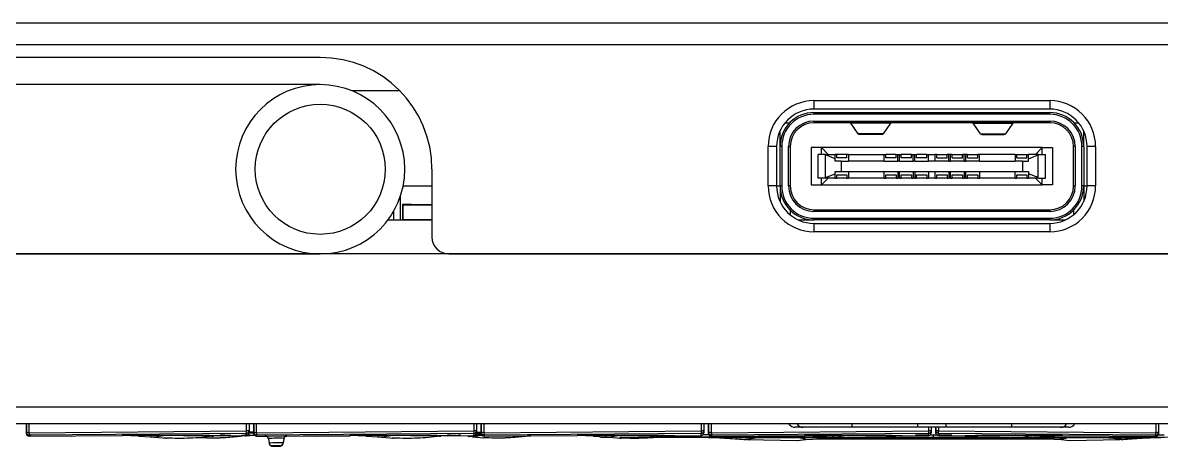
# Model space of a CAD drawing. Header units: millimetres. Extents: x 340 to 481, y 493 to 586.
# Drawn here: x 372.98 to 406.5, y 573.71 to 586.17 of the extents above; entities that cross this region are included whole.
import ezdxf

# ---------------------------------------------------------------- set-up
doc = ezdxf.new("R2010")
doc.units = ezdxf.units.MM

msp = doc.modelspace()

# ---------------------------------------------------------------- linework, layer by layer
at = {"color": 7, "linetype": 'Continuous', "lineweight": 25}
for p, q in [((366.407, 586.167), (433.085, 586.167)), ((433.085, 585.517), (366.407, 585.517)), ((381.74, 585.147), (369.098, 585.147)), ((381.74, 584.347), (369.098, 584.347)), ((396.276, 583.877), (403.216, 583.877)), ((396.276, 583.877), (396.276, 583.627)), ((403.216, 583.877), (403.216, 583.627)), ((403.216, 583.627), (396.276, 583.627)), ((396.276, 583.477), (396.276, 583.527)), ((396.276, 583.527), (403.216, 583.527)), ((403.216, 583.477), (403.216, 583.527)), ((395.428, 583.227), (395.562, 583.227)), ((403.216, 583.477), (396.276, 583.477)), ((396.276, 583.277), (403.216, 583.277)), ((396.276, 583.277), (396.276, 583.227)), ((403.216, 583.227), (396.276, 583.227)), ((398.53, 583.216), (397.362, 583.216)), ((397.579, 582.904), (397.362, 583.216)), ((398.53, 583.216), (398.314, 582.904)), ((400.962, 583.216), (402.13, 583.216)), ((401.179, 582.904), (400.962, 583.216)), ((402.13, 583.216), (401.914, 582.904)), ((403.216, 583.277), (403.216, 583.227)), ((403.93, 583.227), (404.065, 583.227)), ((395.276, 582.527), (395.276, 582.985)), ((398.314, 582.904), (397.579, 582.904)), ((398.279, 582.879), (397.614, 582.879)), ((401.179, 582.904), (401.914, 582.904)), ((401.214, 582.879), (401.879, 582.879)), ((404.216, 582.527), (404.216, 582.985)), ((394.926, 581.367), (394.926, 582.527)), ((395.176, 582.527), (394.926, 582.527)), ((395.176, 582.527), (395.176, 581.367)), ((395.326, 582.527), (395.276, 582.527)), ((395.276, 581.367), (395.276, 582.527)), ((395.326, 582.527), (395.326, 581.367)), ((395.526, 581.367), (395.526, 582.527)), ((395.526, 582.527), (395.576, 582.527)), ((395.576, 582.527), (395.576, 581.367)), ((403.966, 582.527), (403.916, 582.527)), ((403.916, 581.367), (403.916, 582.527)), ((403.966, 582.527), (403.966, 581.367)), ((404.166, 581.367), (404.166, 582.527)), ((404.216, 582.527), (404.166, 582.527)), ((404.216, 582.527), (404.216, 581.367)), ((404.316, 581.367), (404.316, 582.527)), ((404.566, 582.527), (404.316, 582.527)), ((404.566, 582.527), (404.566, 581.367)), ((396.196, 582.497), (396.196, 581.397)), ((396.496, 582.497), (396.196, 582.497)), ((396.396, 581.597), (396.396, 582.297)), ((396.611, 582.297), (396.396, 582.297)), ((396.496, 582.497), (396.696, 582.297)), ((402.996, 582.497), (396.496, 582.497)), ((396.496, 582.297), (396.496, 582.497)), ((396.618, 582.281), (396.611, 582.297)), ((396.611, 582.297), (396.896, 582.297)), ((396.618, 581.613), (396.618, 582.281)), ((396.896, 582.169), (396.618, 582.281)), ((396.896, 582.169), (396.896, 582.297)), ((396.946, 582.297), (396.896, 582.297)), ((396.896, 582.097), (396.896, 582.169)), ((396.946, 582.197), (396.946, 582.297)), ((397.246, 582.297), (396.946, 582.297)), ((397.246, 582.197), (396.946, 582.197)), ((397.246, 582.197), (397.246, 582.297)), ((397.296, 582.297), (397.246, 582.297)), ((397.296, 582.297), (397.296, 582.097)), ((397.296, 582.297), (398.346, 582.297)), ((398.346, 582.097), (398.346, 582.297)), ((398.346, 582.297), (398.396, 582.297)), ((398.396, 582.197), (398.396, 582.297)), ((398.696, 582.297), (398.396, 582.297)), ((398.696, 582.197), (398.396, 582.197)), ((398.696, 582.297), (398.746, 582.297)), ((398.696, 582.197), (398.696, 582.297)), ((398.746, 582.097), (398.746, 582.297)), ((398.746, 582.297), (398.796, 582.297)), ((398.796, 582.097), (398.796, 582.297)), ((398.796, 582.297), (398.846, 582.297)), ((398.846, 582.197), (398.846, 582.297)), ((399.146, 582.297), (398.846, 582.297)), ((399.146, 582.197), (398.846, 582.197)), ((399.146, 582.297), (399.196, 582.297)), ((399.146, 582.197), (399.146, 582.297)), ((399.196, 582.297), (399.246, 582.297)), ((399.196, 582.097), (399.196, 582.297)), ((399.246, 582.097), (399.246, 582.297)), ((399.246, 582.297), (399.296, 582.297)), ((399.296, 582.197), (399.296, 582.297)), ((399.596, 582.297), (399.296, 582.297)), ((399.596, 582.197), (399.296, 582.197)), ((399.596, 582.197), (399.596, 582.297)), ((399.596, 582.297), (399.646, 582.297)), ((399.646, 582.297), (399.846, 582.297)), ((399.646, 582.097), (399.646, 582.297)), ((399.846, 582.097), (399.846, 582.297)), ((399.896, 582.297), (399.846, 582.297)), ((399.896, 582.197), (399.896, 582.297)), ((399.896, 582.297), (400.196, 582.297)), ((399.896, 582.197), (400.196, 582.197)), ((400.196, 582.197), (400.196, 582.297)), ((400.246, 582.297), (400.196, 582.297)), ((400.296, 582.297), (400.246, 582.297)), ((400.246, 582.097), (400.246, 582.297)), ((400.296, 582.097), (400.296, 582.297)), ((400.346, 582.297), (400.296, 582.297)), ((400.346, 582.197), (400.346, 582.297)), ((400.346, 582.297), (400.646, 582.297)), ((400.346, 582.197), (400.646, 582.197)), ((400.646, 582.197), (400.646, 582.297)), ((400.696, 582.297), (400.646, 582.297)), ((400.746, 582.297), (400.696, 582.297)), ((400.696, 582.097), (400.696, 582.297)), ((400.746, 582.097), (400.746, 582.297)), ((400.796, 582.297), (400.746, 582.297)), ((400.796, 582.297), (401.096, 582.297)), ((400.796, 582.197), (400.796, 582.297)), ((400.796, 582.197), (401.096, 582.197)), ((401.096, 582.197), (401.096, 582.297)), ((401.146, 582.297), (401.096, 582.297)), ((401.146, 582.097), (401.146, 582.297)), ((402.196, 582.297), (401.146, 582.297)), ((402.196, 582.297), (402.196, 582.097)), ((402.196, 582.297), (402.246, 582.297)), ((402.246, 582.197), (402.246, 582.297)), ((402.246, 582.297), (402.546, 582.297)), ((402.246, 582.197), (402.546, 582.197)), ((402.546, 582.197), (402.546, 582.297)), ((402.546, 582.297), (402.596, 582.297)), ((402.882, 582.297), (402.596, 582.297)), ((402.596, 582.169), (402.596, 582.297)), ((402.596, 582.169), (402.875, 582.281)), ((402.596, 582.097), (402.596, 582.169)), ((402.996, 582.497), (402.796, 582.297)), ((402.875, 582.281), (402.882, 582.297)), ((402.875, 581.613), (402.875, 582.281)), ((402.882, 582.297), (403.096, 582.297)), ((402.996, 582.297), (402.996, 582.497)), ((402.996, 582.497), (403.296, 582.497)), ((403.096, 581.597), (403.096, 582.297)), ((403.296, 582.497), (403.296, 581.397)), ((385.03, 581.857), (385.03, 579.867)), ((397.077, 582.097), (396.896, 582.097)), ((397.077, 582.097), (397.077, 581.797)), ((397.077, 582.097), (397.296, 582.097)), ((398.346, 582.097), (397.296, 582.097)), ((398.346, 582.097), (398.746, 582.097)), ((398.796, 582.097), (398.746, 582.097)), ((398.796, 582.097), (399.196, 582.097)), ((399.246, 582.097), (399.196, 582.097)), ((399.246, 582.097), (399.646, 582.097)), ((399.846, 582.097), (399.646, 582.097)), ((400.246, 582.097), (399.846, 582.097)), ((400.246, 582.097), (400.296, 582.097)), ((400.696, 582.097), (400.296, 582.097)), ((400.696, 582.097), (400.746, 582.097)), ((401.146, 582.097), (400.746, 582.097)), ((401.146, 582.097), (402.196, 582.097)), ((402.416, 582.097), (402.196, 582.097)), ((402.416, 582.097), (402.416, 581.797)), ((402.416, 582.097), (402.596, 582.097)), ((396.611, 581.597), (396.396, 581.597)), ((396.696, 581.597), (396.496, 581.397)), ((396.496, 581.397), (396.496, 581.597)), ((396.611, 581.597), (396.618, 581.613)), ((396.896, 581.597), (396.611, 581.597)), ((396.618, 581.613), (396.896, 581.725)), ((396.896, 581.797), (397.077, 581.797)), ((396.896, 581.725), (396.896, 581.797)), ((396.896, 581.597), (396.896, 581.725)), ((396.896, 581.597), (396.946, 581.597)), ((396.946, 581.597), (396.946, 581.697)), ((396.946, 581.697), (397.246, 581.697)), ((397.246, 581.597), (396.946, 581.597)), ((397.077, 581.797), (397.296, 581.797)), ((397.246, 581.697), (397.246, 581.597)), ((397.246, 581.597), (397.296, 581.597)), ((397.296, 581.797), (397.296, 581.597)), ((397.296, 581.797), (398.346, 581.797)), ((398.346, 581.597), (397.296, 581.597)), ((398.346, 581.597), (398.346, 581.797)), ((398.346, 581.797), (398.746, 581.797)), ((398.346, 581.597), (398.396, 581.597)), ((398.396, 581.597), (398.396, 581.697)), ((398.396, 581.697), (398.696, 581.697)), ((398.696, 581.597), (398.396, 581.597)), ((398.696, 581.697), (398.696, 581.597)), ((398.696, 581.597), (398.746, 581.597)), ((398.746, 581.797), (398.796, 581.797)), ((398.746, 581.797), (398.746, 581.597)), ((398.796, 581.597), (398.746, 581.597)), ((398.796, 581.797), (399.196, 581.797)), ((398.796, 581.597), (398.796, 581.797)), ((398.796, 581.597), (398.846, 581.597)), ((398.846, 581.697), (399.146, 581.697)), ((398.846, 581.597), (398.846, 581.697)), ((399.146, 581.597), (398.846, 581.597)), ((399.146, 581.697), (399.146, 581.597)), ((399.146, 581.597), (399.196, 581.597)), ((399.196, 581.797), (399.246, 581.797)), ((399.196, 581.797), (399.196, 581.597)), ((399.246, 581.597), (399.196, 581.597)), ((399.246, 581.797), (399.646, 581.797)), ((399.246, 581.797), (399.246, 581.597)), ((399.246, 581.597), (399.296, 581.597)), ((399.296, 581.697), (399.596, 581.697)), ((399.296, 581.597), (399.296, 581.697)), ((399.596, 581.597), (399.296, 581.597)), ((399.596, 581.697), (399.596, 581.597)), ((399.596, 581.597), (399.646, 581.597)), ((399.646, 581.797), (399.646, 581.597)), ((399.646, 581.797), (399.846, 581.797)), ((399.846, 581.597), (399.646, 581.597)), ((399.846, 581.597), (399.846, 581.797)), ((399.846, 581.797), (400.246, 581.797)), ((399.846, 581.597), (399.896, 581.597)), ((399.896, 581.597), (399.896, 581.697)), ((399.896, 581.697), (400.196, 581.697)), ((400.196, 581.597), (399.896, 581.597)), ((400.196, 581.697), (400.196, 581.597)), ((400.196, 581.597), (400.246, 581.597)), ((400.246, 581.797), (400.296, 581.797)), ((400.246, 581.797), (400.246, 581.597)), ((400.296, 581.597), (400.246, 581.597)), ((400.296, 581.797), (400.696, 581.797)), ((400.296, 581.597), (400.296, 581.797)), ((400.296, 581.597), (400.346, 581.597)), ((400.346, 581.597), (400.346, 581.697)), ((400.346, 581.697), (400.646, 581.697)), ((400.646, 581.597), (400.346, 581.597)), ((400.646, 581.697), (400.646, 581.597)), ((400.646, 581.597), (400.696, 581.597)), ((400.696, 581.797), (400.696, 581.597)), ((400.696, 581.797), (400.746, 581.797)), ((400.746, 581.597), (400.696, 581.597)), ((400.746, 581.597), (400.746, 581.797)), ((400.746, 581.797), (401.146, 581.797)), ((400.746, 581.597), (400.796, 581.597)), ((400.796, 581.697), (401.096, 581.697)), ((400.796, 581.597), (400.796, 581.697)), ((401.096, 581.597), (400.796, 581.597)), ((401.096, 581.697), (401.096, 581.597)), ((401.096, 581.597), (401.146, 581.597)), ((401.146, 581.797), (402.196, 581.797)), ((401.146, 581.797), (401.146, 581.597)), ((402.196, 581.597), (401.146, 581.597)), ((402.196, 581.797), (402.416, 581.797)), ((402.196, 581.597), (402.196, 581.797)), ((402.196, 581.597), (402.246, 581.597)), ((402.246, 581.697), (402.546, 581.697)), ((402.246, 581.597), (402.246, 581.697)), ((402.546, 581.597), (402.246, 581.597)), ((402.416, 581.797), (402.596, 581.797)), ((402.546, 581.697), (402.546, 581.597)), ((402.546, 581.597), (402.596, 581.597)), ((402.596, 581.797), (402.596, 581.725)), ((402.875, 581.613), (402.596, 581.725)), ((402.596, 581.725), (402.596, 581.597)), ((402.882, 581.597), (402.596, 581.597)), ((402.796, 581.597), (402.996, 581.397)), ((402.882, 581.597), (402.875, 581.613)), ((402.882, 581.597), (403.096, 581.597)), ((402.996, 581.397), (402.996, 581.597)), ((395.176, 581.367), (394.926, 581.367)), ((395.326, 581.367), (395.276, 581.367)), ((395.276, 581.367), (395.276, 580.909)), ((395.576, 581.367), (395.526, 581.367)), ((396.196, 581.397), (396.496, 581.397)), ((396.496, 581.397), (402.996, 581.397)), ((403.296, 581.397), (402.996, 581.397)), ((403.916, 581.367), (403.966, 581.367)), ((404.216, 581.367), (404.166, 581.367)), ((404.216, 581.367), (404.216, 580.909)), ((404.566, 581.367), (404.316, 581.367)), ((384.107, 580.367), (384.107, 581.086)), ((384.158, 580.817), (384.158, 580.367)), ((384.318, 580.817), (384.158, 580.817)), ((384.168, 580.807), (385.03, 580.807)), ((384.168, 580.807), (384.168, 580.377)), ((384.318, 580.807), (384.168, 580.807)), ((384.318, 580.807), (384.318, 580.817)), ((384.418, 580.817), (384.318, 580.817)), ((384.418, 580.807), (384.418, 580.817)), ((384.418, 580.807), (384.418, 580.817)), ((384.418, 580.817), (384.418, 580.817)), ((384.428, 580.817), (384.428, 580.807)), ((384.428, 580.817), (385.03, 580.817)), ((384.428, 580.807), (385.03, 580.807)), ((395.576, 580.653), (395.576, 580.518)), ((396.276, 580.667), (403.216, 580.667)), ((396.276, 580.667), (396.276, 580.617)), ((403.216, 580.617), (396.276, 580.617)), ((403.216, 580.667), (403.216, 580.617)), ((403.916, 580.653), (403.916, 580.518)), ((383.735, 580.367), (385.03, 580.367)), ((384.168, 580.377), (385.03, 580.377)), ((384.168, 580.377), (384.418, 580.377)), ((384.418, 580.367), (384.418, 580.377)), ((384.418, 580.367), (384.418, 580.377)), ((395.818, 580.367), (396.276, 580.367)), ((396.276, 580.417), (403.216, 580.417)), ((396.276, 580.367), (396.276, 580.417)), ((403.216, 580.367), (396.276, 580.367)), ((396.276, 580.267), (403.216, 580.267)), ((396.276, 580.267), (396.276, 580.017)), ((403.216, 580.367), (403.216, 580.417)), ((403.216, 580.367), (403.675, 580.367)), ((403.216, 580.267), (403.216, 580.017)), ((403.216, 580.017), (396.276, 580.017)), ((366.407, 579.367), (381.74, 579.367)), ((433.085, 579.367), (366.407, 579.367)), ((385.53, 579.367), (413.962, 579.367)), ((366.407, 574.867), (433.085, 574.867)), ((433.085, 574.367), (366.407, 574.367)), ((373.093, 574.374), (373.093, 574.084)), ((373.093, 574.116), (373.093, 574.367)), ((373.174, 574.109), (379.564, 574.159)), ((379.645, 574.367), (379.645, 574.167)), ((379.645, 574.167), (379.645, 574.108)), ((379.787, 574.374), (379.787, 574.084)), ((379.787, 574.116), (379.787, 574.367)), ((379.868, 574.109), (386.258, 574.159)), ((386.339, 574.367), (386.339, 574.167)), ((386.339, 574.167), (386.339, 574.108)), ((386.481, 574.374), (386.481, 574.084)), ((386.481, 574.116), (386.481, 574.367)), ((386.562, 574.109), (392.952, 574.159)), ((393.033, 574.367), (393.033, 574.167)), ((393.033, 574.167), (393.033, 574.108)), ((393.175, 574.374), (393.175, 574.084)), ((393.175, 574.116), (393.175, 574.367)), ((393.256, 574.109), (399.646, 574.159)), ((395.955, 574.267), (395.716, 574.267)), ((397.405, 574.267), (395.955, 574.267)), ((399.331, 574.267), (397.405, 574.267)), ((400.161, 574.267), (399.331, 574.267)), ((399.727, 574.267), (399.727, 574.167)), ((399.727, 574.167), (399.727, 574.108)), ((399.866, 574.167), (399.866, 574.267)), ((399.866, 574.267), (399.866, 574.108)), ((399.866, 574.108), (399.866, 574.167)), ((399.866, 574.108), (399.866, 574.167)), ((399.866, 574.108), (399.866, 574.167)), ((399.947, 574.159), (406.337, 574.109)), ((402.087, 574.267), (400.161, 574.267)), ((403.537, 574.267), (402.087, 574.267)), ((403.776, 574.267), (403.537, 574.267)), ((406.418, 574.368), (406.418, 574.116)), ((373.093, 574.084), (373.093, 574.116)), ((373.093, 574.084), (373.093, 574.116)), ((373.093, 574.084), (373.093, 574.116)), ((379.564, 574.087), (373.175, 574.036)), ((373.175, 574.036), (373.175, 574.004)), ((373.175, 574.004), (375.913, 574.025)), ((375.913, 574.026), (375.924, 574.031)), ((376.405, 574.011), (375.913, 574.025)), ((375.929, 574.033), (375.924, 574.031)), ((376.405, 574.011), (376.74, 573.987)), ((376.606, 574.032), (377.206, 574.029)), ((376.73, 573.987), (376.846, 573.976)), ((377.206, 574.029), (376.858, 573.976)), ((376.858, 573.976), (377.211, 573.948)), ((377.316, 574.041), (377.206, 574.029)), ((378.44, 574.012), (378.137, 574.016)), ((378.543, 574.01), (378.599, 574.008)), ((378.574, 574.005), (378.599, 574.008)), ((378.794, 574.021), (378.599, 574.008)), ((378.794, 574.021), (379.565, 574.028)), ((379.562, 574.02), (379.547, 574.018)), ((379.565, 574.028), (379.564, 574.087)), ((379.811, 574.095), (379.642, 574.094)), ((379.768, 574.034), (379.804, 574.035)), ((379.787, 574.084), (379.787, 574.116)), ((379.787, 574.084), (379.787, 574.116)), ((379.787, 574.084), (379.787, 574.116)), ((386.258, 574.087), (379.869, 574.036)), ((379.869, 574.036), (379.869, 574.004)), ((379.869, 574.004), (382.607, 574.025)), ((379.869, 574.004), (380.127, 574.006)), ((380.114, 574.021), (380.114, 574.011)), ((380.213, 573.939), (380.238, 573.805)), ((380.213, 573.939), (380.213, 573.929)), ((380.213, 573.929), (380.238, 573.794)), ((380.238, 573.805), (380.238, 573.794)), ((380.669, 573.943), (380.647, 573.808)), ((380.67, 573.933), (380.647, 573.797)), ((380.647, 573.797), (380.647, 573.808)), ((380.67, 573.933), (380.669, 573.943)), ((380.755, 574.011), (382.607, 574.026)), ((381.617, 574.009), (382.621, 574.017)), ((382.607, 574.026), (382.618, 574.031)), ((383.099, 574.011), (382.607, 574.025)), ((382.623, 574.033), (382.618, 574.031)), ((383.099, 574.011), (383.434, 573.987)), ((383.3, 574.032), (383.9, 574.029)), ((383.424, 573.987), (383.54, 573.976)), ((383.9, 574.029), (383.552, 573.976)), ((383.552, 573.976), (383.905, 573.948)), ((384.01, 574.041), (383.9, 574.029)), ((385.134, 574.012), (384.831, 574.016)), ((385.237, 574.01), (385.293, 574.008)), ((385.269, 574.005), (385.293, 574.008)), ((385.488, 574.021), (385.293, 574.008)), ((385.488, 574.021), (386.259, 574.028)), ((385.488, 574.021), (386.259, 574.027)), ((386.237, 573.986), (386.56, 573.96)), ((386.259, 574.028), (386.258, 574.087)), ((386.481, 574.081), (386.333, 574.08)), ((386.481, 574.084), (386.481, 574.116)), ((386.481, 574.084), (386.481, 574.116)), ((386.481, 574.084), (386.481, 574.116)), ((392.952, 574.087), (386.563, 574.036)), ((386.563, 574.036), (386.563, 574.004)), ((386.563, 574.004), (389.301, 574.025)), ((389.301, 574.026), (389.312, 574.031)), ((389.793, 574.011), (389.301, 574.025)), ((389.317, 574.033), (389.312, 574.031)), ((389.793, 574.011), (390.128, 573.987)), ((389.994, 574.032), (390.594, 574.029)), ((390.17, 573.982), (390.006, 573.983)), ((390.006, 573.983), (390.006, 573.979)), ((390.006, 573.979), (390.24, 573.978)), ((390.118, 573.987), (390.234, 573.976)), ((390.594, 574.029), (390.246, 573.976)), ((390.246, 573.976), (390.599, 573.948)), ((390.559, 573.978), (392.981, 573.974)), ((390.704, 574.041), (390.594, 574.029)), ((396.934, 573.973), (391.444, 573.981)), ((391.828, 574.012), (391.525, 574.016)), ((391.931, 574.01), (391.987, 574.008)), ((391.963, 574.005), (391.987, 574.008)), ((392.182, 574.021), (391.987, 574.008)), ((392.182, 574.021), (392.953, 574.028)), ((392.953, 574.028), (392.952, 574.087)), ((392.981, 573.974), (393.243, 573.975)), ((392.981, 573.974), (393.086, 573.973)), ((393.175, 574.084), (393.175, 574.116)), ((393.175, 574.084), (393.175, 574.116)), ((393.175, 574.084), (393.175, 574.116)), ((393.387, 573.975), (393.243, 573.975)), ((399.646, 574.087), (393.257, 574.036)), ((393.257, 574.036), (393.257, 574.004)), ((393.257, 574.004), (395.995, 574.025)), ((394.303, 573.907), (394.268, 573.908)), ((394.624, 573.958), (394.303, 573.907)), ((394.303, 573.907), (395.779, 573.879)), ((394.765, 573.971), (394.582, 573.972)), ((394.765, 573.971), (394.624, 573.958)), ((395.893, 573.95), (394.624, 573.958)), ((394.765, 573.971), (396.04, 573.967)), ((395.778, 573.883), (396.031, 573.911)), ((395.779, 573.879), (396.034, 573.908)), ((396.04, 573.967), (395.893, 573.95)), ((396.034, 573.908), (395.893, 573.95)), ((395.995, 574.026), (396.006, 574.031)), ((396.487, 574.011), (395.995, 574.025)), ((396.011, 574.033), (396.006, 574.031)), ((396.034, 573.908), (396.447, 573.931)), ((396.364, 573.966), (396.361, 573.958)), ((396.364, 573.966), (399.792, 573.962)), ((396.447, 573.931), (403.138, 573.93)), ((403.138, 573.93), (396.447, 573.931)), ((396.487, 574.011), (396.822, 573.987)), ((396.688, 574.032), (397.288, 574.029)), ((396.812, 573.987), (396.928, 573.976)), ((397.288, 574.029), (396.94, 573.976)), ((396.94, 573.976), (397.293, 573.948)), ((399.792, 573.969), (397.251, 573.972)), ((397.398, 574.041), (397.288, 574.029)), ((398.522, 574.012), (398.219, 574.016)), ((398.625, 574.01), (398.681, 574.008)), ((398.657, 574.005), (398.681, 574.008)), ((398.876, 574.021), (398.681, 574.008)), ((398.876, 574.021), (399.647, 574.028)), ((399.647, 574.028), (399.646, 574.087)), ((402.366, 573.972), (399.792, 573.969)), ((399.792, 573.968), (399.792, 573.962)), ((399.792, 573.962), (403.22, 573.965)), ((399.792, 573.962), (399.792, 573.953)), ((406.336, 574.036), (399.947, 574.087)), ((399.947, 574.087), (399.947, 574.028)), ((399.947, 574.028), (400.717, 574.021)), ((400.717, 574.021), (400.912, 574.008)), ((400.968, 574.01), (400.912, 574.008)), ((400.912, 574.008), (400.937, 574.005)), ((401.374, 574.016), (401.071, 574.012)), ((402.305, 574.029), (402.195, 574.041)), ((402.3, 573.948), (402.653, 573.976)), ((402.305, 574.029), (402.905, 574.032)), ((402.653, 573.976), (402.305, 574.029)), ((408.223, 573.979), (402.607, 573.972)), ((402.665, 573.976), (402.781, 573.987)), ((402.771, 573.987), (403.106, 574.011)), ((402.905, 574.032), (403.587, 574.031)), ((403.138, 573.931), (403.551, 573.907)), ((403.138, 573.93), (403.551, 573.907)), ((403.22, 573.966), (403.224, 573.957)), ((403.545, 573.966), (404.82, 573.97)), ((403.545, 573.967), (403.691, 573.95)), ((403.691, 573.95), (403.551, 573.907)), ((403.551, 573.907), (403.806, 573.878)), ((403.583, 574.033), (403.587, 574.031)), ((403.587, 574.031), (403.598, 574.026)), ((403.598, 574.025), (406.336, 574.004)), ((404.961, 573.957), (403.691, 573.95)), ((403.806, 573.878), (405.282, 573.906)), ((405.002, 573.971), (404.82, 573.97)), ((404.82, 573.97), (404.961, 573.957)), ((405.282, 573.906), (404.961, 573.957)), ((405.317, 573.907), (405.282, 573.906)), ((406.197, 573.974), (406.341, 573.974)), ((406.336, 574.004), (406.336, 574.036)), ((406.341, 573.974), (406.604, 573.973)), ((406.418, 574.116), (406.418, 574.084)), ((380.337, 573.723), (380.337, 573.712)), ((380.549, 573.714), (380.549, 573.725))]:
    msp.add_line(p, q, dxfattribs=at)
at = {"color": 8, "linetype": 'Continuous', "lineweight": 25}
for p, q in [((384.083, 584.167), (382.67, 584.167)), ((384.181, 581.367), (385.03, 581.367)), ((395.176, 581.367), (395.276, 581.367)), ((404.216, 581.367), (404.316, 581.367)), ((383.907, 580.367), (383.907, 580.631)), ((373.174, 574.109), (373.174, 574.367)), ((379.564, 574.367), (379.564, 574.159)), ((379.645, 574.139), (379.787, 574.14)), ((379.868, 574.109), (379.868, 574.367)), ((386.258, 574.367), (386.258, 574.159)), ((386.351, 574.125), (386.504, 574.127)), ((386.562, 574.109), (386.562, 574.367)), ((392.952, 574.367), (392.952, 574.159)), ((393.256, 574.109), (393.256, 574.367)), ((399.646, 574.267), (399.646, 574.159)), ((399.947, 574.159), (399.947, 574.267)), ((406.337, 574.367), (406.337, 574.109)), ((378.882, 574.032), (378.794, 574.033)), ((380.114, 574.011), (380.127, 574.01)), ((386.289, 574.044), (386.493, 574.043)), ((386.317, 574.053), (386.487, 574.054)), ((393.01, 574.052), (393.182, 574.052)), ((396.447, 573.931), (396.447, 573.931)), ((399.261, 574.043), (399.646, 574.042)), ((399.692, 574.042), (399.792, 574.042)), ((399.792, 574.042), (399.901, 574.042)), ((399.947, 574.042), (400.332, 574.043)), ((403.138, 573.93), (403.138, 573.93)), ((403.806, 573.878), (403.806, 573.878)), ((406.41, 574.051), (406.585, 574.051))]:
    msp.add_line(p, q, dxfattribs=at)
at = {"color": 7, "linetype": 'Continuous', "lineweight": 25, "flags": 128}
msp.add_lwpolyline([(395.76, 573.879), (395.762, 573.879), (395.77, 573.878)], dxfattribs=at)
at = {"color": 8, "linetype": 'Continuous', "lineweight": 25, "flags": 128}
for points in [[(395.77, 573.878), (395.771, 573.878), (395.779, 573.879)], [(403.806, 573.878), (403.814, 573.878), (403.814, 573.878)]]:
    msp.add_lwpolyline(points, dxfattribs=at)
at = {"color": 7, "linetype": 'Continuous', "lineweight": 25}
msp.add_circle((381.74, 581.857), 1.913, dxfattribs=at)
for centre, radius, start, end in [((381.74, 581.857), 3.29, 0, 90), ((381.74, 581.857), 2.49, 90, 270), ((381.74, 581.857), 2.49, 270, 90), ((396.276, 582.527), 1.35, 90, 180), ((403.216, 582.527), 1.35, 0, 90), ((396.276, 582.527), 1.1, 90, 180), ((396.276, 582.527), 1, 90, 180), ((403.216, 582.527), 1.1, 0, 90), ((403.216, 582.527), 1, 0, 90), ((396.276, 582.527), 0.95, 90, 180), ((396.276, 582.527), 0.75, 90, 180), ((396.276, 582.527), 0.7, 90, 180), ((403.216, 582.527), 0.95, 0, 90), ((403.216, 582.527), 0.75, 0, 90), ((403.216, 582.527), 0.7, 0, 90), ((396.276, 581.367), 1.35, 180, 270), ((396.276, 581.367), 1.1, 180, 270), ((396.276, 581.367), 1, 180, 270), ((396.276, 581.367), 0.95, 180, 270), ((396.276, 581.367), 0.75, 180, 270), ((396.276, 581.367), 0.7, 180, 270), ((403.216, 581.367), 1.35, 270, 0), ((403.216, 581.367), 1.1, 270, 0), ((403.216, 581.367), 0.95, 270, 0), ((403.216, 581.367), 0.75, 270, 0), ((403.216, 581.367), 0.7, 270, 0), ((403.216, 581.367), 1, 270, 0), ((385.53, 579.867), 0.5, 180, 270), ((403.722, 574.334), 24.159, 180.4142, 180.5861), ((410.416, 574.334), 24.159, 180.4142, 180.5861), ((417.11, 574.334), 24.159, 180.4142, 180.5861), ((395.716, 574.468), 0.201, 218.5601, 270.041), ((423.804, 574.334), 24.159, 180.4142, 180.5861), ((375.821, 574.334), 24.126, 359.4137, 359.5858), ((403.776, 574.468), 0.201, 269.9651, 321.4339), ((397.335, 574.283), 24.161, 180.4142, 180.5861), ((404.029, 574.283), 24.161, 180.4142, 180.5861), ((380.497, 566.915), 7.03, 88.5971, 92.3194), ((380.493, 567.511), 6.299, 88.5971, 92.3194), ((380.336, 573.823), 0.1, 190.4612, 270.4602), ((380.336, 573.812), 0.1, 190.4595, 225.2129), ((380.548, 573.825), 0.1, 270.4564, 350.4553), ((380.548, 573.814), 0.1, 315.2688, 350.457), ((410.723, 574.283), 24.161, 180.4142, 180.5861), ((390.006, 574.059), 0.08, 228.3091, 269.915), ((390.006, 574.063), 0.08, 234.4445, 269.9184), ((417.417, 574.283), 24.161, 180.4142, 180.5861), ((395.77, 573.958), 0.08, 269.9334, 276.2064), ((403.814, 573.958), 0.08, 263.7842, 270.0572), ((382.22, 574.283), 24.118, 359.4137, 359.5858), ((380.469, 570.459), 3.267, 88.5971, 92.3194), ((380.417, 576.978), 3.267, 268.5971, 272.3194)]:
    msp.add_arc(centre, radius, start, end, dxfattribs=at)
at = {"color": 8, "linetype": 'Continuous', "lineweight": 25}
for centre, radius, start, end in [((395.955, 574.466), 0.199, 209.8092, 269.9334), ((397.622, 574.357), 0.235, 177.5096, 202.4716), ((401.869, 574.357), 0.235, 337.5676, 2.4874), ((403.537, 574.466), 0.199, 270.0668, 330.1915), ((395.846, 573.89), 0.0679, 185.6539, 189.1106), ((380.336, 573.812), 0.1, 225.2131, 270.4588), ((380.548, 573.814), 0.1, 270.4577, 315.2687)]:
    msp.add_arc(centre, radius, start, end, dxfattribs=at)
at = {"color": 7, "linetype": 'Continuous', "lineweight": 25}
for centre, ratio, start_param, end_param in [((395.557, 574.467), 0.006127, 4.042735, 4.18879), ((395.559, 574.467), 0.006042, 2.094395, 2.240451), ((399.331, 574.467), 0.050676, 2.094395, 3.141593), ((400.161, 574.467), 0.051198, 3.141593, 4.18879), ((403.933, 574.467), 0.006042, 4.042735, 4.18879)]:
    msp.add_ellipse(centre, major_axis=(0, 0.2), ratio=ratio, start_param=start_param, end_param=end_param, dxfattribs=at)
for points, knots in [([(397.362, 583.216), (397.359, 583.219), (397.354, 583.226), (397.349, 583.227), (397.346, 583.227)], [0, 0, 0, 0, 0.559941, 1, 1, 1, 1]), ([(398.546, 583.227), (398.543, 583.226), (398.538, 583.225), (398.533, 583.218), (398.53, 583.216)], [0, 0, 0, 0, 0.560066, 1, 1, 1, 1]), ([(400.962, 583.216), (400.959, 583.219), (400.954, 583.226), (400.949, 583.227), (400.946, 583.227)], [0, 0, 0, 0, 0.559941, 1, 1, 1, 1]), ([(402.146, 583.227), (402.143, 583.226), (402.138, 583.225), (402.133, 583.218), (402.13, 583.216)], [0, 0, 0, 0, 0.560066, 1, 1, 1, 1]), ([(397.614, 582.879), (397.607, 582.881), (397.595, 582.883), (397.584, 582.898), (397.579, 582.904)], [0, 0, 0, 0, 0.560066, 1, 1, 1, 1]), ([(398.314, 582.904), (398.307, 582.896), (398.296, 582.882), (398.284, 582.88), (398.279, 582.879)], [0, 0, 0, 0, 0.5599414, 1, 1, 1, 1]), ([(401.214, 582.879), (401.207, 582.881), (401.195, 582.883), (401.184, 582.898), (401.179, 582.904)], [0, 0, 0, 0, 0.560066, 1, 1, 1, 1]), ([(401.914, 582.904), (401.907, 582.896), (401.896, 582.882), (401.884, 582.88), (401.879, 582.879)], [0, 0, 0, 0, 0.559941, 1, 1, 1, 1]), ([(379.645, 574.167), (379.644, 574.166), (379.643, 574.165), (379.636, 574.163), (379.626, 574.162), (379.61, 574.161), (379.589, 574.16), (379.572, 574.159), (379.564, 574.159)], [0, 0, 0, 0, 0.157473, 0.309698, 0.454024, 0.588569, 0.817964, 1, 1, 1, 1]), ([(379.613, 574.103), (379.617, 574.107), (379.626, 574.114), (379.636, 574.129), (379.644, 574.147), (379.645, 574.16), (379.645, 574.167)], [0, 0, 0, 0, 0.227148, 0.472803, 0.73253, 1, 1, 1, 1]), ([(386.339, 574.167), (386.338, 574.166), (386.337, 574.165), (386.33, 574.163), (386.32, 574.162), (386.304, 574.161), (386.283, 574.16), (386.266, 574.159), (386.258, 574.159)], [0, 0, 0, 0, 0.157473, 0.309698, 0.454024, 0.588569, 0.817964, 1, 1, 1, 1]), ([(386.307, 574.103), (386.311, 574.107), (386.32, 574.114), (386.33, 574.129), (386.338, 574.147), (386.339, 574.16), (386.339, 574.167)], [0, 0, 0, 0, 0.227148, 0.472803, 0.73253, 1, 1, 1, 1]), ([(393.033, 574.167), (393.032, 574.166), (393.031, 574.165), (393.024, 574.163), (393.014, 574.162), (392.998, 574.161), (392.977, 574.16), (392.96, 574.159), (392.952, 574.159)], [0, 0, 0, 0, 0.157473, 0.309698, 0.454024, 0.588569, 0.817964, 1, 1, 1, 1]), ([(393.001, 574.103), (393.005, 574.107), (393.014, 574.114), (393.024, 574.129), (393.032, 574.147), (393.033, 574.16), (393.033, 574.167)], [0, 0, 0, 0, 0.227148, 0.472803, 0.73253, 1, 1, 1, 1]), ([(399.727, 574.167), (399.726, 574.166), (399.725, 574.165), (399.718, 574.163), (399.708, 574.162), (399.692, 574.161), (399.671, 574.16), (399.654, 574.159), (399.646, 574.159)], [0, 0, 0, 0, 0.157473, 0.309698, 0.454024, 0.588569, 0.817964, 1, 1, 1, 1]), ([(399.695, 574.103), (399.699, 574.107), (399.708, 574.114), (399.718, 574.129), (399.726, 574.147), (399.727, 574.16), (399.727, 574.167)], [0, 0, 0, 0, 0.227148, 0.472803, 0.73253, 1, 1, 1, 1]), ([(399.947, 574.159), (399.94, 574.159), (399.922, 574.16), (399.901, 574.161), (399.885, 574.162), (399.875, 574.163), (399.868, 574.165), (399.867, 574.166), (399.866, 574.167)], [0, 0, 0, 0, 0.182036, 0.411431, 0.545976, 0.690302, 0.842527, 1, 1, 1, 1]), ([(399.947, 574.087), (399.936, 574.088), (399.921, 574.09), (399.902, 574.1), (399.889, 574.11), (399.879, 574.123), (399.869, 574.141), (399.867, 574.157), (399.866, 574.167)], [0, 0, 0, 0, 0.243743, 0.372827, 0.502302, 0.631379, 0.759406, 1, 1, 1, 1]), ([(373.174, 574.109), (373.166, 574.109), (373.149, 574.109), (373.128, 574.11), (373.112, 574.111), (373.102, 574.113), (373.094, 574.114), (373.094, 574.116), (373.093, 574.116)], [0, 0, 0, 0, 0.182036, 0.411431, 0.545976, 0.690302, 0.842527, 1, 1, 1, 1]), ([(373.175, 574.036), (373.164, 574.037), (373.149, 574.039), (373.13, 574.049), (373.116, 574.059), (373.106, 574.072), (373.096, 574.091), (373.094, 574.106), (373.093, 574.116)], [0, 0, 0, 0, 0.243619, 0.372782, 0.502319, 0.631447, 0.759537, 1, 1, 1, 1]), ([(373.175, 574.004), (373.164, 574.005), (373.149, 574.007), (373.13, 574.016), (373.116, 574.026), (373.106, 574.039), (373.096, 574.058), (373.094, 574.073), (373.093, 574.084)], [0, 0, 0, 0, 0.243618, 0.372782, 0.502319, 0.631447, 0.759537, 1, 1, 1, 1]), ([(373.227, 574.009), (373.221, 574.01), (373.211, 574.011), (373.199, 574.017), (373.194, 574.022), (373.191, 574.024)], [0, 0, 0, 0, 0.485141, 0.742179, 1, 1, 1, 1]), ([(376.606, 574.032), (376.493, 574.032), (376.266, 574.033), (376.038, 574.032), (375.924, 574.031)], [0, 0, 0, 0, 0.502047, 1, 1, 1, 1]), ([(375.929, 574.033), (376.051, 574.034), (376.293, 574.037), (376.654, 574.039), (377.001, 574.041), (377.211, 574.041), (377.316, 574.041)], [0, 0, 0, 0, 0.256766, 0.505731, 0.751665, 1, 1, 1, 1]), ([(376.389, 574.028), (376.39, 574.024), (376.392, 574.018), (376.396, 574.012), (376.4, 574.009), (376.403, 574.01), (376.405, 574.011)], [0, 0, 0, 0, 0.247251, 0.499954, 0.752682, 1, 1, 1, 1]), ([(376.405, 574.011), (376.449, 574.017), (376.536, 574.03), (376.583, 574.031), (376.606, 574.032)], [0, 0, 0, 0, 0.5118799, 1, 1, 1, 1]), ([(376.858, 573.976), (376.837, 573.978), (376.798, 573.982), (376.757, 573.985), (376.74, 573.987)], [0, 0, 0, 0, 0.559705, 1, 1, 1, 1]), ([(377.16, 573.971), (377.164, 573.967), (377.17, 573.958), (377.183, 573.951), (377.197, 573.947), (377.206, 573.948), (377.211, 573.948)], [0, 0, 0, 0, 0.246048, 0.499443, 0.753141, 1, 1, 1, 1]), ([(377.43, 574.026), (377.39, 574.026), (377.32, 574.027), (377.24, 574.028), (377.206, 574.029)], [0, 0, 0, 0, 0.571638, 1, 1, 1, 1]), ([(378.574, 574.005), (378.355, 573.98), (377.917, 573.932), (377.445, 573.943), (377.211, 573.948)], [0, 0, 0, 0, 0.502993, 1, 1, 1, 1]), ([(377.316, 574.041), (377.419, 574.041), (377.621, 574.04), (377.951, 574.038), (378.32, 574.035), (378.617, 574.03), (378.761, 574.026), (378.783, 574.023), (378.794, 574.021)], [0, 0, 0, 0, 0.128773, 0.252959, 0.499043, 0.747593, 0.873757, 1, 1, 1, 1]), ([(377.912, 574.019), (377.826, 574.02), (377.677, 574.022), (377.503, 574.025), (377.43, 574.026)], [0, 0, 0, 0, 0.580697, 1, 1, 1, 1]), ([(378.137, 574.016), (378.096, 574.016), (378.024, 574.017), (377.946, 574.018), (377.912, 574.019)], [0, 0, 0, 0, 0.559821, 1, 1, 1, 1]), ([(379.547, 574.018), (379.412, 574.003), (379.199, 573.98), (378.956, 573.961), (378.836, 573.955), (378.601, 573.944), (378.378, 573.952), (378.17, 573.96)], [0, 0, 0, 0, 0.307325, 0.486113, 0.540466, 0.571446, 1, 1, 1, 1]), ([(378.543, 574.01), (378.527, 574.011), (378.5, 574.011), (378.458, 574.012), (378.44, 574.012)], [0, 0, 0, 0, 0.559434, 1, 1, 1, 1]), ([(379.104, 574.029), (379.064, 574.03), (378.993, 574.031), (378.916, 574.032), (378.882, 574.032)], [0, 0, 0, 0, 0.559857, 1, 1, 1, 1]), ([(379.53, 574.023), (379.515, 574.023), (379.487, 574.025), (379.439, 574.025), (379.418, 574.026)], [0, 0, 0, 0, 0.559801, 1, 1, 1, 1]), ([(379.53, 574.023), (379.535, 574.022), (379.546, 574.021), (379.556, 574.02), (379.562, 574.02)], [0, 0, 0, 0, 0.4417265, 1, 1, 1, 1]), ([(379.562, 574.02), (379.596, 574.024), (379.665, 574.032), (379.734, 574.034), (379.768, 574.034)], [0, 0, 0, 0, 0.49974, 1, 1, 1, 1]), ([(379.565, 574.028), (379.575, 574.029), (379.59, 574.031), (379.609, 574.041), (379.622, 574.051), (379.632, 574.064), (379.642, 574.082), (379.644, 574.098), (379.645, 574.108)], [0, 0, 0, 0, 0.243748, 0.372829, 0.502302, 0.631376, 0.759401, 1, 1, 1, 1]), ([(379.868, 574.109), (379.86, 574.109), (379.843, 574.109), (379.822, 574.11), (379.806, 574.111), (379.796, 574.113), (379.788, 574.114), (379.788, 574.116), (379.787, 574.116)], [0, 0, 0, 0, 0.182036, 0.411431, 0.545976, 0.690302, 0.842527, 1, 1, 1, 1]), ([(379.869, 574.036), (379.858, 574.037), (379.843, 574.039), (379.824, 574.049), (379.81, 574.059), (379.8, 574.072), (379.79, 574.091), (379.788, 574.106), (379.787, 574.116)], [0, 0, 0, 0, 0.243619, 0.372782, 0.502319, 0.631447, 0.759537, 1, 1, 1, 1]), ([(379.869, 574.004), (379.858, 574.005), (379.843, 574.007), (379.824, 574.016), (379.81, 574.026), (379.8, 574.039), (379.79, 574.058), (379.788, 574.073), (379.787, 574.084)], [0, 0, 0, 0, 0.243618, 0.372782, 0.502319, 0.631447, 0.759537, 1, 1, 1, 1]), ([(380.128, 574.01), (380.127, 574.01), (380.126, 574.01), (380.129, 574.01), (380.135, 574.009), (380.147, 574.006), (380.168, 573.997), (380.19, 573.978), (380.207, 573.954), (380.21, 573.936), (380.211, 573.928)], [0, 0, 0, 0, 0.074698, 0.151882, 0.215105, 0.286637, 0.447626, 0.644501, 0.857392, 1, 1, 1, 1]), ([(380.673, 573.942), (380.674, 573.947), (380.677, 573.961), (380.69, 573.98), (380.708, 573.997), (380.725, 574.007), (380.739, 574.012), (380.748, 574.014), (380.752, 574.014), (380.755, 574.015), (380.755, 574.015), (380.755, 574.015)], [0, 0, 0, 0, 0.102137, 0.299121, 0.464415, 0.603045, 0.711579, 0.782557, 0.837969, 0.90495, 1, 1, 1, 1]), ([(383.3, 574.032), (383.187, 574.032), (382.96, 574.033), (382.732, 574.032), (382.618, 574.031)], [0, 0, 0, 0, 0.502047, 1, 1, 1, 1]), ([(382.623, 574.033), (382.745, 574.034), (382.987, 574.037), (383.348, 574.039), (383.695, 574.041), (383.905, 574.041), (384.01, 574.041)], [0, 0, 0, 0, 0.256766, 0.505731, 0.751665, 1, 1, 1, 1]), ([(383.083, 574.028), (383.084, 574.024), (383.086, 574.018), (383.09, 574.012), (383.094, 574.009), (383.097, 574.01), (383.099, 574.011)], [0, 0, 0, 0, 0.247251, 0.499954, 0.752682, 1, 1, 1, 1]), ([(383.099, 574.011), (383.143, 574.017), (383.23, 574.03), (383.277, 574.031), (383.3, 574.032)], [0, 0, 0, 0, 0.5118799, 1, 1, 1, 1]), ([(383.552, 573.976), (383.531, 573.978), (383.492, 573.982), (383.451, 573.985), (383.434, 573.987)], [0, 0, 0, 0, 0.559705, 1, 1, 1, 1]), ([(383.854, 573.971), (383.858, 573.967), (383.864, 573.958), (383.877, 573.951), (383.891, 573.947), (383.9, 573.948), (383.905, 573.948)], [0, 0, 0, 0, 0.246048, 0.499443, 0.753141, 1, 1, 1, 1]), ([(384.124, 574.026), (384.084, 574.026), (384.014, 574.027), (383.934, 574.028), (383.9, 574.029)], [0, 0, 0, 0, 0.571638, 1, 1, 1, 1]), ([(385.269, 574.005), (385.049, 573.98), (384.611, 573.932), (384.139, 573.943), (383.905, 573.948)], [0, 0, 0, 0, 0.502993, 1, 1, 1, 1]), ([(384.01, 574.041), (384.113, 574.041), (384.315, 574.04), (384.645, 574.038), (385.014, 574.035), (385.311, 574.03), (385.455, 574.026), (385.477, 574.023), (385.488, 574.021)], [0, 0, 0, 0, 0.128773, 0.252959, 0.499043, 0.747593, 0.873757, 1, 1, 1, 1]), ([(384.606, 574.019), (384.52, 574.02), (384.371, 574.022), (384.197, 574.025), (384.124, 574.026)], [0, 0, 0, 0, 0.580697, 1, 1, 1, 1]), ([(384.831, 574.016), (384.79, 574.016), (384.718, 574.017), (384.64, 574.018), (384.606, 574.019)], [0, 0, 0, 0, 0.559821, 1, 1, 1, 1]), ([(385.237, 574.01), (385.221, 574.011), (385.194, 574.011), (385.152, 574.012), (385.134, 574.012)], [0, 0, 0, 0, 0.559434, 1, 1, 1, 1]), ([(385.738, 574.024), (385.702, 574.026), (385.646, 574.028), (385.576, 574.032), (385.539, 574.033), (385.523, 574.034), (385.519, 574.034), (385.518, 574.034), (385.518, 574.034), (385.518, 574.034), (385.518, 574.034), (385.518, 574.034), (385.518, 574.034), (385.518, 574.034), (385.52, 574.034), (385.525, 574.034), (385.531, 574.033), (385.536, 574.033), (385.538, 574.033), (385.538, 574.033), (385.539, 574.033), (385.539, 574.033), (385.538, 574.033), (385.538, 574.033), (385.535, 574.033), (385.519, 574.034), (385.503, 574.034), (385.488, 574.035)], [0, 0, 0, 0, 0.37294, 0.589826, 0.717685, 0.748422, 0.755514, 0.757, 0.757161, 0.757212, 0.757246, 0.757303, 0.757422, 0.757906, 0.761405, 0.770888, 0.806406, 0.822913, 0.82677, 0.827601, 0.827695, 0.827753, 0.827985, 0.829772, 0.834718, 0.853403, 1, 1, 1, 1]), ([(385.738, 574.024), (385.774, 574.031), (385.845, 574.045), (385.86, 574.045), (385.868, 574.046)], [0, 0, 0, 0, 0.510707, 1, 1, 1, 1]), ([(386.086, 574.01), (386.087, 574.008), (386.089, 574.004), (386.093, 574), (386.097, 573.998), (386.1, 573.998), (386.102, 573.999)], [0, 0, 0, 0, 0.247207, 0.499769, 0.752452, 1, 1, 1, 1]), ([(386.237, 573.986), (386.212, 573.988), (386.168, 573.993), (386.122, 573.997), (386.102, 573.999)], [0, 0, 0, 0, 0.560646, 1, 1, 1, 1]), ([(386.259, 574.028), (386.269, 574.029), (386.284, 574.031), (386.303, 574.041), (386.316, 574.051), (386.326, 574.064), (386.336, 574.082), (386.338, 574.098), (386.339, 574.108)], [0, 0, 0, 0, 0.243748, 0.372829, 0.502302, 0.631375, 0.7594, 1, 1, 1, 1]), ([(386.259, 574.028), (386.269, 574.029), (386.284, 574.031), (386.303, 574.041), (386.316, 574.051), (386.326, 574.064), (386.336, 574.082), (386.338, 574.098), (386.339, 574.108)], [0, 0, 0, 0, 0.243748, 0.372829, 0.502302, 0.631376, 0.759401, 1, 1, 1, 1]), ([(386.562, 574.109), (386.554, 574.109), (386.537, 574.109), (386.516, 574.11), (386.5, 574.111), (386.49, 574.113), (386.482, 574.114), (386.482, 574.116), (386.481, 574.116)], [0, 0, 0, 0, 0.182036, 0.411431, 0.545976, 0.690302, 0.842527, 1, 1, 1, 1]), ([(386.563, 574.036), (386.552, 574.037), (386.537, 574.039), (386.518, 574.049), (386.504, 574.059), (386.494, 574.072), (386.484, 574.091), (386.482, 574.106), (386.481, 574.116)], [0, 0, 0, 0, 0.243619, 0.372782, 0.502319, 0.631447, 0.759537, 1, 1, 1, 1]), ([(386.563, 574.004), (386.552, 574.005), (386.537, 574.007), (386.518, 574.016), (386.504, 574.026), (386.494, 574.039), (386.484, 574.058), (386.482, 574.073), (386.481, 574.084)], [0, 0, 0, 0, 0.243618, 0.372782, 0.502319, 0.631447, 0.759537, 1, 1, 1, 1]), ([(386.544, 573.961), (386.545, 573.961), (386.549, 573.958), (386.554, 573.959), (386.56, 573.96)], [0, 0, 0, 0, 0.008453, 1, 1, 1, 1]), ([(387.937, 574.018), (387.802, 574.003), (387.589, 573.98), (387.346, 573.961), (387.226, 573.955), (386.991, 573.944), (386.768, 573.952), (386.56, 573.96)], [0, 0, 0, 0, 0.307325, 0.486113, 0.540466, 0.571446, 1, 1, 1, 1]), ([(389.994, 574.032), (389.881, 574.032), (389.654, 574.033), (389.426, 574.032), (389.312, 574.031)], [0, 0, 0, 0, 0.502047, 1, 1, 1, 1]), ([(389.317, 574.033), (389.439, 574.034), (389.681, 574.037), (390.042, 574.039), (390.389, 574.041), (390.599, 574.041), (390.704, 574.041)], [0, 0, 0, 0, 0.256766, 0.505731, 0.751665, 1, 1, 1, 1]), ([(389.777, 574.028), (389.778, 574.024), (389.78, 574.018), (389.784, 574.012), (389.788, 574.009), (389.791, 574.01), (389.793, 574.011)], [0, 0, 0, 0, 0.247251, 0.499954, 0.752682, 1, 1, 1, 1]), ([(389.793, 574.011), (389.837, 574.017), (389.924, 574.03), (389.971, 574.031), (389.994, 574.032)], [0, 0, 0, 0, 0.5118799, 1, 1, 1, 1]), ([(390.246, 573.976), (390.225, 573.978), (390.186, 573.982), (390.145, 573.985), (390.128, 573.987)], [0, 0, 0, 0, 0.559705, 1, 1, 1, 1]), ([(390.548, 573.971), (390.552, 573.967), (390.558, 573.958), (390.571, 573.951), (390.585, 573.947), (390.594, 573.948), (390.599, 573.948)], [0, 0, 0, 0, 0.246048, 0.499443, 0.753141, 1, 1, 1, 1]), ([(390.818, 574.026), (390.778, 574.026), (390.708, 574.027), (390.628, 574.028), (390.594, 574.029)], [0, 0, 0, 0, 0.571638, 1, 1, 1, 1]), ([(391.963, 574.005), (391.743, 573.98), (391.305, 573.932), (390.833, 573.943), (390.599, 573.948)], [0, 0, 0, 0, 0.502993, 1, 1, 1, 1]), ([(390.704, 574.041), (390.807, 574.041), (391.009, 574.04), (391.339, 574.038), (391.708, 574.035), (392.005, 574.03), (392.149, 574.026), (392.171, 574.023), (392.182, 574.021)], [0, 0, 0, 0, 0.128773, 0.252959, 0.499043, 0.747593, 0.873757, 1, 1, 1, 1]), ([(391.3, 574.019), (391.214, 574.02), (391.065, 574.022), (390.891, 574.025), (390.818, 574.026)], [0, 0, 0, 0, 0.580697, 1, 1, 1, 1]), ([(391.525, 574.016), (391.484, 574.016), (391.412, 574.017), (391.334, 574.018), (391.3, 574.019)], [0, 0, 0, 0, 0.559821, 1, 1, 1, 1]), ([(391.931, 574.01), (391.915, 574.011), (391.888, 574.011), (391.846, 574.012), (391.828, 574.012)], [0, 0, 0, 0, 0.559434, 1, 1, 1, 1]), ([(392.953, 574.028), (392.963, 574.029), (392.978, 574.031), (392.997, 574.041), (393.01, 574.051), (393.02, 574.064), (393.03, 574.082), (393.032, 574.098), (393.033, 574.108)], [0, 0, 0, 0, 0.243748, 0.372829, 0.502302, 0.631376, 0.759401, 1, 1, 1, 1]), ([(393.086, 573.973), (393.195, 573.971), (393.414, 573.965), (393.73, 573.947), (394.024, 573.923), (394.186, 573.913), (394.268, 573.908)], [0, 0, 0, 0, 0.247342, 0.496649, 0.747665, 1, 1, 1, 1]), ([(393.256, 574.109), (393.248, 574.109), (393.231, 574.109), (393.21, 574.11), (393.194, 574.111), (393.184, 574.113), (393.176, 574.114), (393.176, 574.116), (393.175, 574.116)], [0, 0, 0, 0, 0.1820362, 0.4114305, 0.5459757, 0.6903018, 0.8425268, 1, 1, 1, 1]), ([(393.257, 574.036), (393.246, 574.037), (393.231, 574.039), (393.212, 574.049), (393.198, 574.059), (393.188, 574.072), (393.178, 574.091), (393.176, 574.106), (393.175, 574.116)], [0, 0, 0, 0, 0.243619, 0.372782, 0.502319, 0.631447, 0.759537, 1, 1, 1, 1]), ([(393.257, 574.004), (393.246, 574.005), (393.231, 574.007), (393.212, 574.016), (393.198, 574.026), (393.188, 574.039), (393.178, 574.058), (393.176, 574.073), (393.175, 574.084)], [0, 0, 0, 0, 0.243618, 0.372782, 0.502319, 0.631447, 0.759537, 1, 1, 1, 1]), ([(394.624, 573.958), (394.533, 573.958), (394.339, 573.957), (393.995, 573.96), (393.622, 573.97), (393.364, 573.973), (393.243, 573.974)], [0, 0, 0, 0, 0.230148, 0.491983, 0.762696, 1, 1, 1, 1]), ([(393.387, 573.975), (393.612, 573.974), (394.053, 573.973), (394.408, 573.972), (394.582, 573.972)], [0, 0, 0, 0, 0.508234, 1, 1, 1, 1]), ([(396.361, 573.958), (396.325, 573.957), (396.249, 573.956), (396.079, 573.954), (395.971, 573.952), (395.893, 573.95)], [0, 0, 0, 0, 0.201435, 0.427964, 1, 1, 1, 1]), ([(396.688, 574.032), (396.575, 574.032), (396.348, 574.033), (396.12, 574.032), (396.006, 574.031)], [0, 0, 0, 0, 0.502047, 1, 1, 1, 1]), ([(396.011, 574.033), (396.133, 574.034), (396.375, 574.037), (396.736, 574.039), (397.083, 574.041), (397.293, 574.041), (397.398, 574.041)], [0, 0, 0, 0, 0.256766, 0.505731, 0.751665, 1, 1, 1, 1]), ([(396.034, 573.908), (396.034, 573.907), (396.034, 573.907), (396.034, 573.911), (396.034, 573.912)], [0, 0, 0, 0, 0.895684, 1, 1, 1, 1]), ([(396.364, 573.966), (396.354, 573.966), (396.332, 573.966), (396.283, 573.966), (396.175, 573.966), (396.097, 573.966), (396.04, 573.967)], [0, 0, 0, 0, 0.087577, 0.180526, 0.395761, 1, 1, 1, 1]), ([(396.361, 573.958), (396.377, 573.953), (396.406, 573.944), (396.434, 573.935), (396.447, 573.931)], [0, 0, 0, 0, 0.5577, 1, 1, 1, 1]), ([(399.792, 573.953), (399.152, 573.954), (398.008, 573.955), (396.864, 573.957), (396.361, 573.958)], [0, 0, 0, 0, 0.560143, 1, 1, 1, 1]), ([(396.471, 574.028), (396.472, 574.024), (396.474, 574.018), (396.478, 574.012), (396.482, 574.009), (396.485, 574.01), (396.487, 574.011)], [0, 0, 0, 0, 0.247251, 0.499954, 0.752682, 1, 1, 1, 1]), ([(396.487, 574.011), (396.531, 574.017), (396.618, 574.03), (396.665, 574.031), (396.688, 574.032)], [0, 0, 0, 0, 0.51188, 1, 1, 1, 1]), ([(396.94, 573.976), (396.919, 573.978), (396.88, 573.982), (396.839, 573.985), (396.822, 573.987)], [0, 0, 0, 0, 0.559705, 1, 1, 1, 1]), ([(397.242, 573.971), (397.246, 573.967), (397.252, 573.958), (397.265, 573.951), (397.279, 573.947), (397.288, 573.948), (397.293, 573.948)], [0, 0, 0, 0, 0.246048, 0.499443, 0.753141, 1, 1, 1, 1]), ([(397.512, 574.026), (397.472, 574.026), (397.402, 574.027), (397.322, 574.028), (397.288, 574.029)], [0, 0, 0, 0, 0.571638, 1, 1, 1, 1]), ([(398.657, 574.005), (398.437, 573.98), (397.999, 573.932), (397.527, 573.943), (397.293, 573.948)], [0, 0, 0, 0, 0.502993, 1, 1, 1, 1]), ([(397.398, 574.041), (397.501, 574.041), (397.703, 574.04), (398.033, 574.038), (398.402, 574.035), (398.7, 574.03), (398.843, 574.026), (398.865, 574.023), (398.876, 574.021)], [0, 0, 0, 0, 0.128773, 0.252959, 0.499043, 0.747593, 0.873757, 1, 1, 1, 1]), ([(397.994, 574.019), (397.908, 574.02), (397.759, 574.022), (397.585, 574.025), (397.512, 574.026)], [0, 0, 0, 0, 0.580697, 1, 1, 1, 1]), ([(398.219, 574.016), (398.178, 574.016), (398.106, 574.017), (398.028, 574.018), (397.994, 574.019)], [0, 0, 0, 0, 0.559821, 1, 1, 1, 1]), ([(398.625, 574.01), (398.609, 574.011), (398.582, 574.011), (398.54, 574.012), (398.522, 574.012)], [0, 0, 0, 0, 0.559434, 1, 1, 1, 1]), ([(399.647, 574.028), (399.657, 574.029), (399.672, 574.031), (399.691, 574.041), (399.704, 574.051), (399.714, 574.064), (399.724, 574.082), (399.726, 574.098), (399.727, 574.108)], [0, 0, 0, 0, 0.243748, 0.372829, 0.502302, 0.631376, 0.759401, 1, 1, 1, 1]), ([(403.224, 573.957), (402.583, 573.956), (401.44, 573.954), (400.296, 573.954), (399.792, 573.953)], [0, 0, 0, 0, 0.559847, 1, 1, 1, 1]), ([(399.947, 574.028), (399.939, 574.028), (399.922, 574.03), (399.901, 574.041), (399.885, 574.055), (399.875, 574.07), (399.868, 574.088), (399.867, 574.101), (399.866, 574.108)], [0, 0, 0, 0, 0.181975, 0.411373, 0.545073, 0.689667, 0.84255, 1, 1, 1, 1]), ([(400.717, 574.021), (400.728, 574.023), (400.75, 574.026), (400.894, 574.03), (401.191, 574.035), (401.56, 574.038), (401.89, 574.04), (402.092, 574.041), (402.195, 574.041)], [0, 0, 0, 0, 0.126243, 0.252407, 0.500957, 0.747041, 0.871227, 1, 1, 1, 1]), ([(400.937, 574.005), (401.156, 573.98), (401.594, 573.932), (402.066, 573.943), (402.3, 573.948)], [0, 0, 0, 0, 0.502993, 1, 1, 1, 1]), ([(401.071, 574.012), (401.048, 574.012), (401.007, 574.011), (400.98, 574.01), (400.968, 574.01)], [0, 0, 0, 0, 0.560421, 1, 1, 1, 1]), ([(401.599, 574.019), (401.556, 574.018), (401.478, 574.017), (401.406, 574.016), (401.374, 574.016)], [0, 0, 0, 0, 0.560178, 1, 1, 1, 1]), ([(402.081, 574.026), (401.985, 574.024), (401.813, 574.022), (401.665, 574.02), (401.599, 574.019)], [0, 0, 0, 0, 0.5568741, 1, 1, 1, 1]), ([(402.305, 574.029), (402.262, 574.028), (402.182, 574.027), (402.112, 574.026), (402.081, 574.026)], [0, 0, 0, 0, 0.548877, 1, 1, 1, 1]), ([(402.195, 574.041), (402.301, 574.041), (402.51, 574.041), (402.857, 574.039), (403.218, 574.037), (403.46, 574.034), (403.583, 574.033)], [0, 0, 0, 0, 0.248333, 0.494266, 0.743232, 1, 1, 1, 1]), ([(402.683, 573.994), (402.681, 573.991), (402.677, 573.984), (402.67, 573.978), (402.661, 573.975), (402.656, 573.976), (402.653, 573.976)], [0, 0, 0, 0, 0.247051, 0.499713, 0.752528, 1, 1, 1, 1]), ([(402.653, 573.976), (402.674, 573.978), (402.713, 573.982), (402.754, 573.985), (402.771, 573.987)], [0, 0, 0, 0, 0.557096, 1, 1, 1, 1]), ([(402.905, 574.032), (402.928, 574.031), (402.975, 574.03), (403.062, 574.017), (403.106, 574.011)], [0, 0, 0, 0, 0.48812, 1, 1, 1, 1]), ([(403.122, 574.028), (403.121, 574.024), (403.119, 574.018), (403.115, 574.012), (403.111, 574.009), (403.108, 574.01), (403.106, 574.011)], [0, 0, 0, 0, 0.24719, 0.499867, 0.752615, 1, 1, 1, 1]), ([(403.106, 574.011), (403.166, 574.013), (403.328, 574.02), (403.493, 574.023), (403.598, 574.025)], [0, 0, 0, 0, 0.363352, 1, 1, 1, 1]), ([(403.138, 573.93), (403.154, 573.935), (403.182, 573.944), (403.211, 573.953), (403.224, 573.957)], [0, 0, 0, 0, 0.561937, 1, 1, 1, 1]), ([(403.22, 573.965), (403.231, 573.965), (403.252, 573.965), (403.301, 573.965), (403.41, 573.966), (403.487, 573.966), (403.545, 573.966)], [0, 0, 0, 0, 0.087028, 0.17955, 0.394426, 1, 1, 1, 1]), ([(403.224, 573.957), (403.259, 573.957), (403.335, 573.956), (403.504, 573.953), (403.613, 573.951), (403.691, 573.95)], [0, 0, 0, 0, 0.200775, 0.427097, 1, 1, 1, 1]), ([(404.961, 573.957), (405.163, 573.958), (405.573, 573.959), (406.083, 573.968), (406.341, 573.973)], [0, 0, 0, 0, 0.494532, 1, 1, 1, 1]), ([(406.197, 573.974), (405.973, 573.973), (405.531, 573.972), (405.177, 573.971), (405.002, 573.971)], [0, 0, 0, 0, 0.508332, 1, 1, 1, 1]), ([(405.317, 573.907), (405.399, 573.912), (405.562, 573.923), (405.855, 573.946), (406.17, 573.964), (406.388, 573.969), (406.499, 573.972)], [0, 0, 0, 0, 0.253566, 0.504481, 0.749457, 1, 1, 1, 1]), ([(406.336, 574.036), (406.344, 574.037), (406.362, 574.038), (406.383, 574.049), (406.399, 574.063), (406.409, 574.078), (406.417, 574.096), (406.418, 574.11), (406.418, 574.116)], [0, 0, 0, 0, 0.181752, 0.411268, 0.545131, 0.689867, 0.842768, 1, 1, 1, 1]), ([(406.418, 574.084), (406.417, 574.073), (406.415, 574.058), (406.405, 574.039), (406.395, 574.026), (406.382, 574.016), (406.363, 574.007), (406.347, 574.005), (406.336, 574.004)], [0, 0, 0, 0, 0.240463, 0.368553, 0.497681, 0.627218, 0.756382, 1, 1, 1, 1]), ([(406.418, 574.116), (406.418, 574.116), (406.417, 574.114), (406.409, 574.113), (406.399, 574.111), (406.383, 574.11), (406.362, 574.109), (406.345, 574.109), (406.337, 574.109)], [0, 0, 0, 0, 0.157473, 0.309699, 0.454025, 0.58857, 0.817964, 1, 1, 1, 1]), ([(380.266, 573.742), (380.269, 573.739), (380.277, 573.73), (380.293, 573.722), (380.308, 573.716), (380.32, 573.713), (380.327, 573.713), (380.332, 573.712), (380.338, 573.712), (380.349, 573.712), (380.374, 573.712), (380.405, 573.712), (380.425, 573.712), (380.431, 573.712)], [0, 0, 0, 0, 0.06485, 0.159669, 0.237205, 0.294941, 0.32874, 0.356782, 0.400459, 0.530073, 0.732914, 0.914497, 1, 1, 1, 1]), ([(380.431, 573.712), (380.438, 573.712), (380.459, 573.712), (380.494, 573.712), (380.528, 573.713), (380.545, 573.714), (380.554, 573.714), (380.561, 573.715), (380.574, 573.717), (380.594, 573.724), (380.611, 573.734), (380.618, 573.743), (380.619, 573.744)], [0, 0, 0, 0, 0.094398, 0.264782, 0.436115, 0.613763, 0.688496, 0.720295, 0.76157, 0.852861, 0.982506, 1, 1, 1, 1])]:
    msp.add_open_spline(points, degree=3, knots=knots, dxfattribs=at)
at = {"color": 8, "linetype": 'Continuous', "lineweight": 25}
for points, knots in [([(379.564, 574.087), (379.572, 574.088), (379.59, 574.089), (379.605, 574.098), (379.613, 574.103)], [0, 0, 0, 0, 0.442344, 1, 1, 1, 1]), ([(379.564, 574.044), (379.567, 574.044), (379.637, 574.042), (379.722, 574.039), (379.753, 574.036), (379.768, 574.034)], [0, 0, 0, 0, 0.020895, 0.509603, 1, 1, 1, 1]), ([(386.502, 574.031), (386.487, 574.028), (386.447, 574.022), (386.383, 574.011), (386.31, 573.999), (386.262, 573.99), (386.237, 573.986)], [0, 0, 0, 0, 0.1686787, 0.446672, 0.7238524, 1, 1, 1, 1]), ([(386.258, 574.087), (386.266, 574.088), (386.284, 574.089), (386.299, 574.098), (386.307, 574.103)], [0, 0, 0, 0, 0.442344, 1, 1, 1, 1]), ([(392.952, 574.087), (392.96, 574.088), (392.978, 574.089), (392.993, 574.098), (393.001, 574.103)], [0, 0, 0, 0, 0.442344, 1, 1, 1, 1]), ([(399.646, 574.087), (399.654, 574.088), (399.672, 574.089), (399.687, 574.098), (399.695, 574.103)], [0, 0, 0, 0, 0.442344, 1, 1, 1, 1]), ([(403.551, 573.907), (403.551, 573.907), (403.551, 573.906), (403.551, 573.911), (403.551, 573.911)], [0, 0, 0, 0, 0.8951, 1, 1, 1, 1])]:
    msp.add_open_spline(points, degree=3, knots=knots, dxfattribs=at)
at = {"color": 7, "linetype": 'Continuous', "lineweight": 25}
for points in [[(380.114, 574.021), (380.125, 574.02), (380.149, 574.018), (380.179, 574), (380.203, 573.973), (380.21, 573.951), (380.213, 573.939)], [(380.114, 574.011), (380.125, 574.01), (380.149, 574.007), (380.179, 573.989), (380.203, 573.963), (380.21, 573.94), (380.213, 573.929)], [(380.767, 574.027), (380.756, 574.025), (380.732, 574.023), (380.702, 574.004), (380.679, 573.977), (380.673, 573.954), (380.669, 573.943)], [(380.767, 574.016), (380.756, 574.015), (380.733, 574.012), (380.702, 573.993), (380.679, 573.966), (380.673, 573.944), (380.67, 573.933)], [(399.792, 573.969), (399.792, 573.97), (399.792, 573.972), (399.792, 573.989), (399.792, 574.013), (399.792, 574.032), (399.792, 574.042)]]:
    msp.add_open_spline(points, degree=3, dxfattribs=at)

doc.saveas('drawing.dxf')
